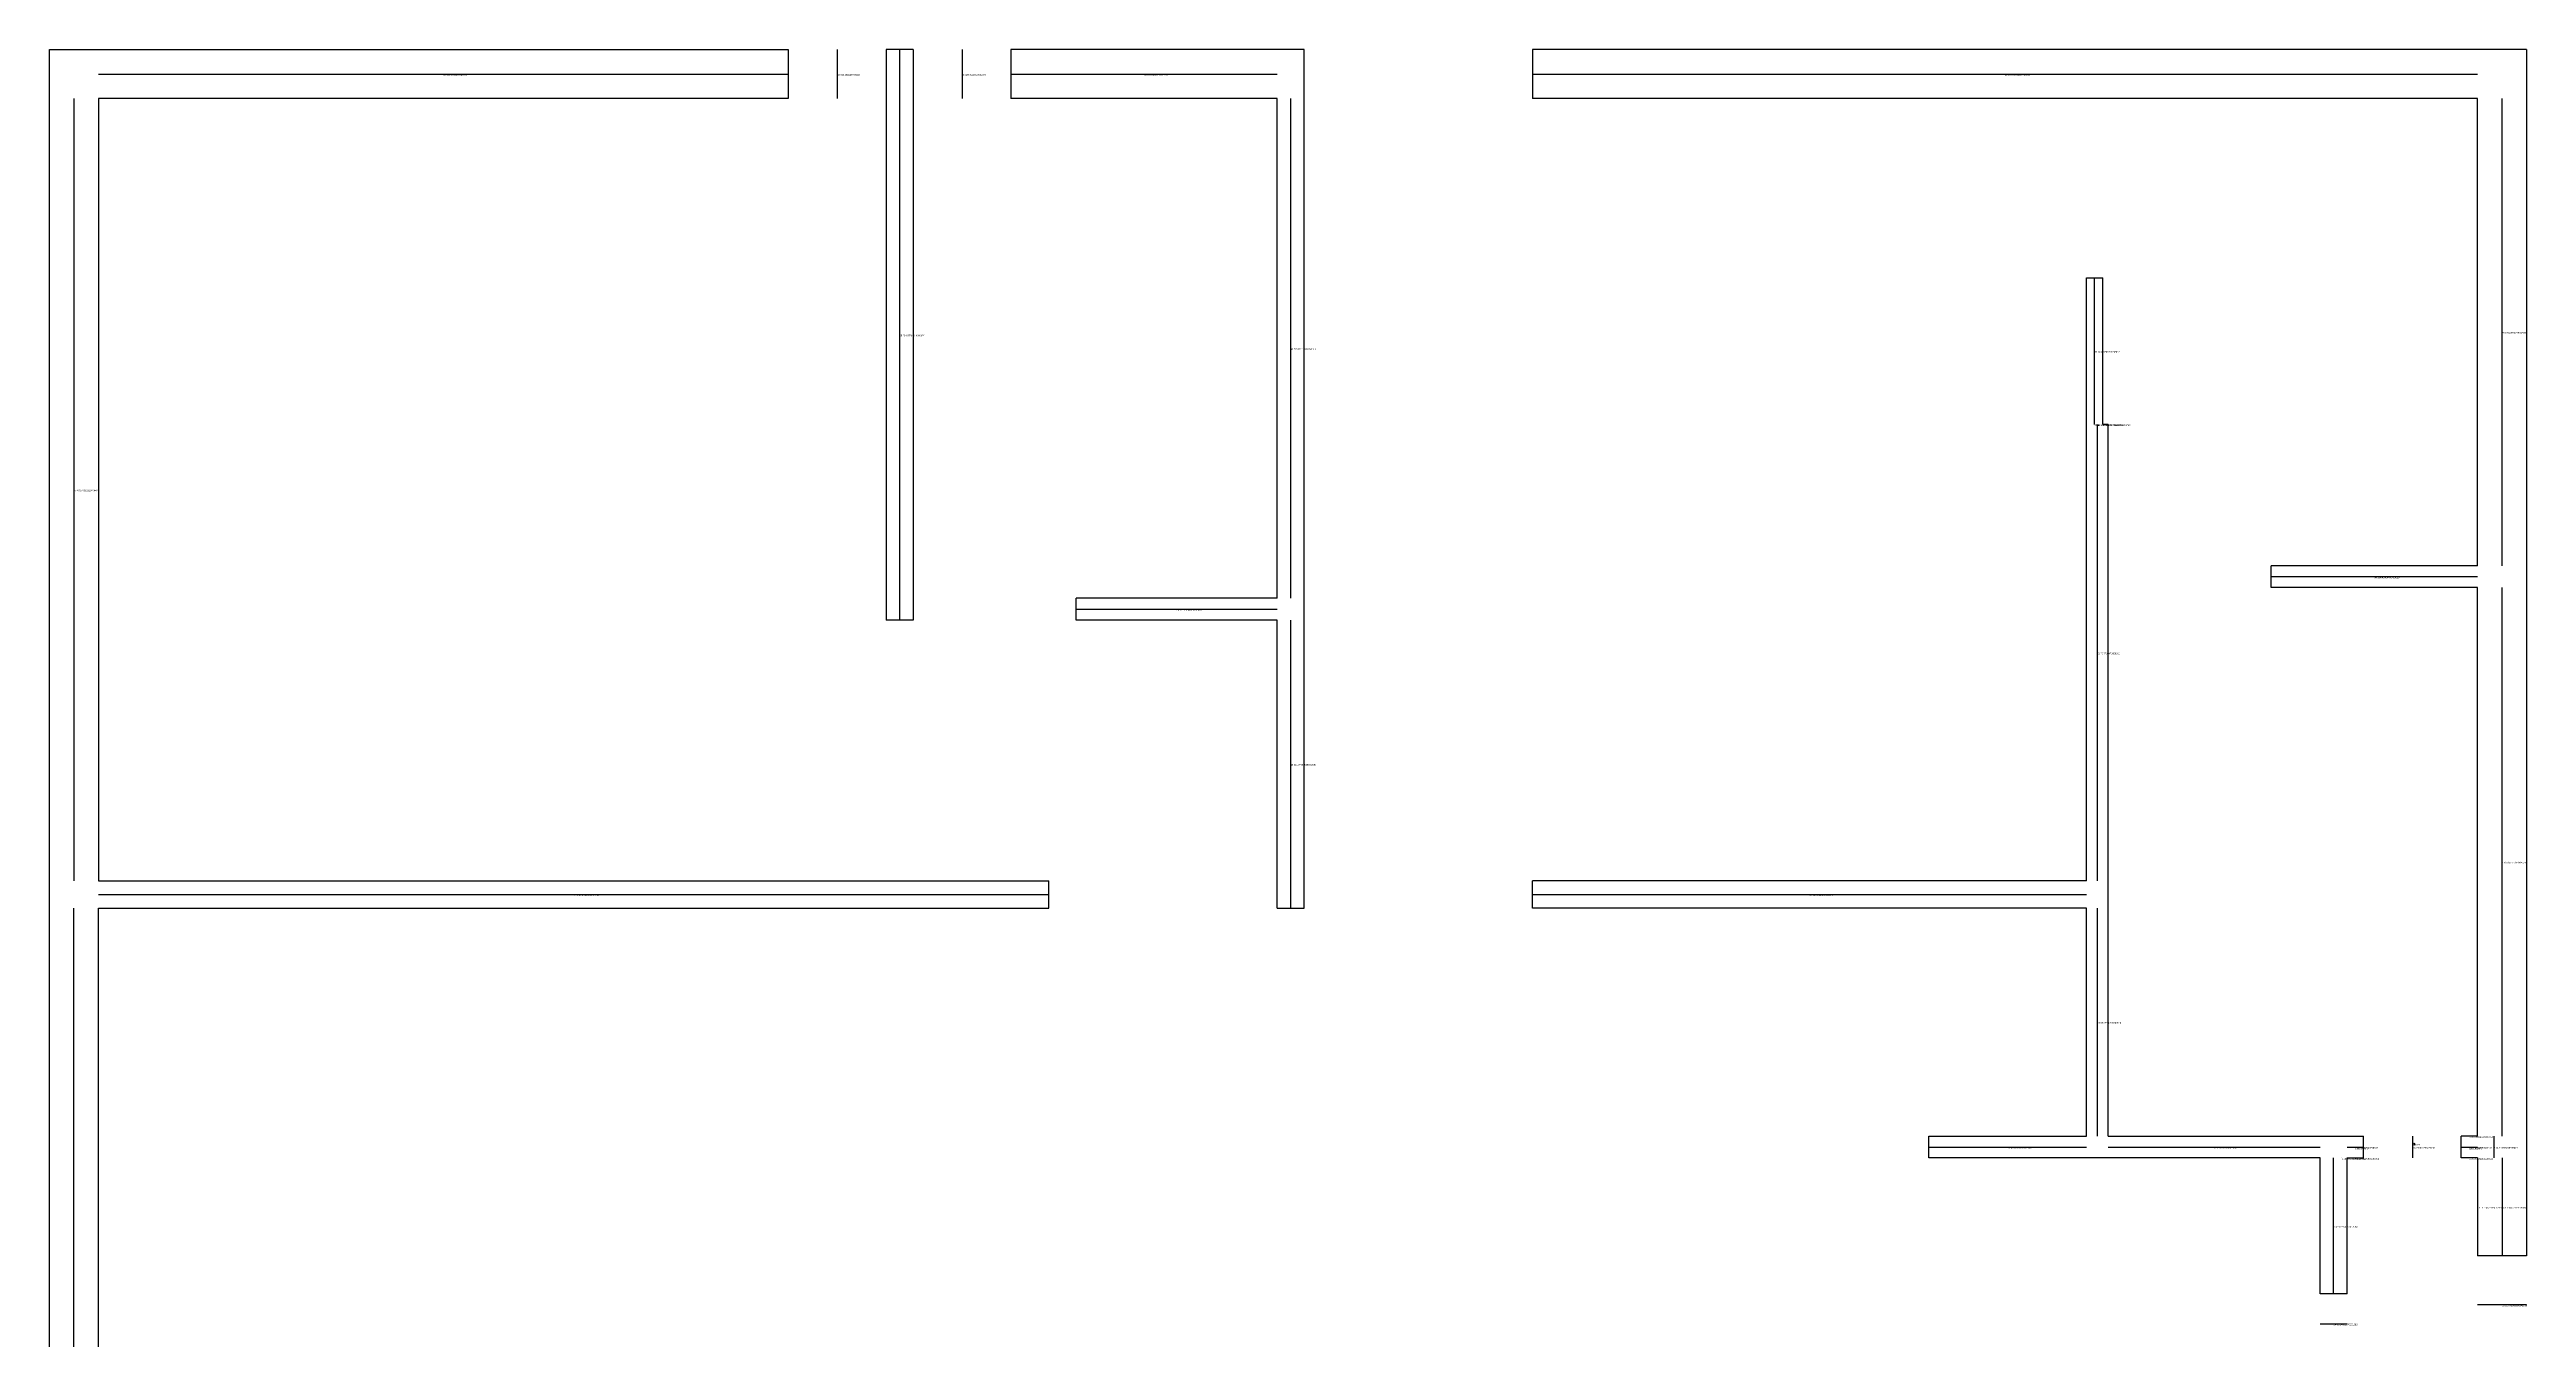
# Model space of a CAD drawing. Header units: metres. Extents: x 328 to 784, y 390 to 981.
# Drawn here: x 328 to 784, y 743.6 to 981 of the extents above; entities that cross this region are included whole.
import ezdxf

# ---------------------------------------------------------------- set-up
doc = ezdxf.new("R2010")
doc.units = ezdxf.units.M

msp = doc.modelspace()

# ---------------------------------------------------------------- linework, layer by layer
at = {"layer": 'centrelines'}
for p, q in [((473, 981), (473, 972)), ((484.5, 981), (484.5, 876)), ((496, 981), (496, 972)), ((337, 976.5), (464, 976.5)), ((505, 976.5), (554, 976.5)), ((601, 976.5), (775, 976.5)), ((332.5, 972), (332.5, 828)), ((556.5, 880), (556.5, 972)), ((779.5, 886), (779.5, 972)), ((704.5, 912), (704.5, 939)), ((704.5, 912), (704.5, 912)), ((705, 828), (705, 912)), ((705, 912), (705, 912)), ((706.5, 912), (706.5, 912)), ((737, 884), (775, 884)), ((779.5, 781), (779.5, 882)), ((517, 878), (554, 878)), ((556.5, 823), (556.5, 876)), ((337, 825.5), (512, 825.5)), ((601, 825.5), (703, 825.5)), ((332.5, 546), (332.5, 823)), ((705, 781), (705, 823)), ((763, 781), (763, 777)), ((773.5, 781), (773.5, 781)), ((778, 781), (778, 777)), ((674, 779), (703, 779)), ((707, 779), (746, 779)), ((748.5, 752), (748.5, 777)), ((750, 777), (750, 777)), ((751, 779), (754, 779)), ((752.5, 777), (752.5, 777)), ((772, 779), (775, 779)), ((773.5, 777), (773.5, 777)), ((779.5, 777), (779.5, 759)), ((775, 768), (775, 768)), ((775, 750), (784, 750)), ((746, 746.5), (751, 746.5))]:
    msp.add_line(p, q, dxfattribs=at)
at = {"layer": 'entity_location'}
msp.add_circle((763.26, 779.54), 0.2, dxfattribs=at)
at = {"layer": 'wall'}
for p, q in [((328, 537), (328, 981)), ((328, 981), (464, 981)), ((464, 981), (464, 972)), ((487, 981), (482, 981)), ((482, 981), (482, 876)), ((487, 981), (487, 876)), ((559, 981), (505, 981)), ((505, 981), (505, 972)), ((559, 823), (559, 981)), ((784, 981), (601, 981)), ((601, 981), (601, 972)), ((784, 981), (784, 759)), ((464, 972), (337, 972)), ((337, 972), (337, 828)), ((554, 972), (505, 972)), ((554, 880), (554, 972)), ((775, 972), (601, 972)), ((775, 886), (775, 972)), ((703, 912), (703, 939)), ((703, 939), (706, 939)), ((706, 912), (706, 939)), ((703, 828), (703, 912)), ((707, 912), (706, 912)), ((707, 781), (707, 912)), ((737, 882), (737, 886)), ((775, 886), (737, 886)), ((775, 882), (737, 882)), ((775, 781), (775, 882)), ((487, 876), (482, 876)), ((517, 876), (517, 880)), ((554, 880), (517, 880)), ((554, 876), (517, 876)), ((554, 823), (554, 876)), ((337, 828), (512, 828)), ((512, 823), (512, 828)), ((601, 823), (601, 828)), ((703, 828), (601, 828)), ((337, 546), (337, 823)), ((337, 823), (512, 823)), ((554, 823), (559, 823)), ((703, 823), (601, 823)), ((703, 781), (703, 823)), ((674, 777), (674, 781)), ((674, 781), (703, 781)), ((707, 781), (754, 781)), ((754, 777), (754, 781)), ((772, 777), (772, 781)), ((775, 781), (772, 781)), ((746, 777), (674, 777)), ((746, 752), (746, 777)), ((751, 752), (751, 777)), ((751, 777), (754, 777)), ((775, 777), (772, 777)), ((775, 777), (775, 759)), ((784, 759), (775, 759)), ((751, 752), (746, 752))]:
    msp.add_line(p, q, dxfattribs=at)

# ---------------------------------------------------------------- texts
at = {"layer": 'centrelines', "char_height": 0.3, "attachment_point": 1}
for s, insert in [('68 358.2564399684952', (400.5, 976.5)), ('63 348.266647793063', (473, 976.5)), ('56 329.3428745944697', (496, 976.5)), ('54 287.3690978527752', (529.5, 976.5)), ('46 196.95566400716018', (688, 976.5)), ('55 294.97534814999074', (484.5, 928.5)), ('49 229.87117832760111', (556.5, 926)), ('36 107.68736205165058', (779.5, 929)), ('42 144.90397207288947', (704.5, 925.5)), ('41 144.90397207288947', (704.5, 912)), ('40 144.70194123845573', (705, 912)), ('39 144.10455865519242', (706.5, 912)), ('77 433.47612029474476', (332.5, 900)), ('34 104.45566400716018', (756, 884)), ('50 231.26388086190053', (535.5, 878)), ('32 75.7766470950951', (705, 870)), ('48 211.27662655604746', (556.5, 849.5)), ('9 16.305781310309374', (779.5, 831.5)), ('51 255.42742827211643', (424.5, 825.5)), ('33 75.78330437656912', (652, 825.5)), ('24 58.27750705290616', (705, 802)), ('3 10.343616196400786', (773.5, 781)), ('28 60.26178282764146', (688.5, 779)), ('12 17.26790600413623', (726.5, 779)), ('6 13.501234282582084', (750, 777)), ('2 9.275310700776393', (752.5, 779)), ('5 11.056070981004005', (752.5, 777)), ('0 0.259324323234182', (763, 779)), ('4 10.552018004209586', (773.5, 777)), ('1 8.757608860842469', (773.5, 779)), ('7 14.740675676765818', (778, 779)), ('11 16.465574963012298', (775, 768)), ('10 16.438771002795587', (779.5, 768)), ('8 14.977025743547092', (748.5, 764.5)), ('13 31.791685306142718', (779.5, 750)), ('14 35.24512979221286', (748.5, 746.5))]:
    msp.add_mtext(s, dxfattribs=dict(at, insert=insert))
at = {"layer": 'chosen_line', "color": 3, "char_height": 0.5, "attachment_point": 1}
for insert in [(752.5, 779), (773.5, 779)]:
    msp.add_mtext('chosen', dxfattribs=dict(at, insert=insert))
at = {"layer": 'debug', "insert": (763.26, 779.54), "char_height": 0.2, "attachment_point": 1}
msp.add_mtext('763, 779', dxfattribs=at)

doc.saveas('drawing.dxf')
